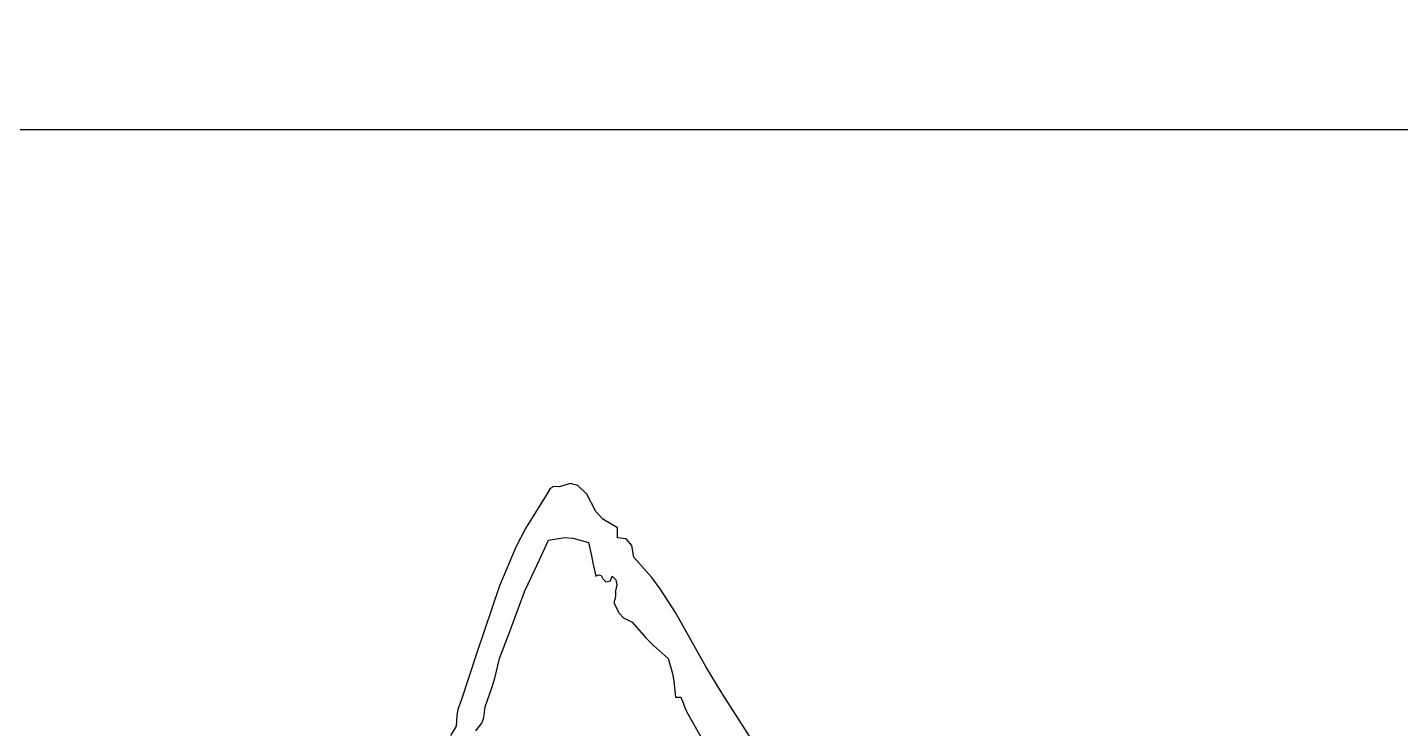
# Model space of a CAD drawing. Header units: millimetres. Extents: x 684742 to 685648, y 2544795 to 2545581.
# Drawn here: x 685617.53 to 685622.91, y 2545237.44 to 2545240.19 of the extents above; entities that cross this region are included whole.
import ezdxf

# ---------------------------------------------------------------- set-up
doc = ezdxf.new("R2010")
doc.units = ezdxf.units.MM
doc.layers.add('14', color=14, linetype='Continuous')
doc.layers.add('_0', color=7, linetype='Continuous')
doc.layers.add('JT-道路红线', color=7, linetype='Continuous', lineweight=5)

# ---------------------------------------------------------------- blocks, each defined once
blk = doc.blocks.new('dianziq11')
for p, q in [((1207453, -130168), (1207408, -130238)), ((1207498, -130143), (1207453, -130168)), ((1207567, -130147), (1207498, -130143)), ((1207701, -130105), (1207567, -130147)), ((1207794, -130130), (1207701, -130105)), ((1207906, -130238), (1207794, -130130)), ((1207408, -130238), (1207144, -130666)), ((1208022, -130453), (1207906, -130238)), ((1208109, -130548), (1208022, -130453)), ((1207144, -130666), (1207024, -130898)), ((1208290, -130659), (1208109, -130548)), ((1208290, -130707), (1208290, -130659)), ((1207313, -131063), (1207431, -130810)), ((1207431, -130810), (1207629, -130779)), ((1207629, -130779), (1207734, -130785)), ((1207734, -130785), (1207928, -130840)), ((1207928, -130840), (1207965, -131008)), ((1208290, -130731), (1208290, -130707)), ((1208290, -130780), (1208290, -130731)), ((1208398, -130796), (1208290, -130780)), ((1208469, -130879), (1208398, -130796)), ((1207024, -130898), (1206821, -131382)), ((1207965, -131008), (1207983, -131093)), ((1208494, -131021), (1208469, -130879)), ((1208716, -131277), (1208494, -131021)), ((1207137, -131442), (1207255, -131189)), ((1207255, -131189), (1207313, -131063)), ((1207983, -131093), (1208019, -131261)), ((1206821, -131382), (1206627, -131946)), ((1208019, -131261), (1208053, -131243)), ((1208053, -131243), (1208085, -131253)), ((1208085, -131253), (1208109, -131292)), ((1208109, -131292), (1208144, -131332)), ((1208144, -131332), (1208202, -131316)), ((1208202, -131316), (1208222, -131261)), ((1208222, -131261), (1208268, -131307)), ((1208283, -131369), (1208267, -131442)), ((1208268, -131307), (1208283, -131369)), ((1208821, -131417), (1208716, -131277)), ((1207011, -131779), (1207137, -131442)), ((1208261, -131535), (1208245, -131593)), ((1208266, -131504), (1208261, -131535)), ((1208267, -131442), (1208266, -131504)), ((1209013, -131713), (1208821, -131417)), ((1208245, -131593), (1208309, -131721)), ((1208309, -131721), (1208363, -131779)), ((1209396, -132392), (1209013, -131713)), ((1206947, -131948), (1207011, -131779)), ((1208363, -131779), (1208471, -131834)), ((1208471, -131834), (1208644, -132028)), ((1206627, -131946), (1206532, -132229)), ((1206821, -132285), (1206947, -131948)), ((1208644, -132028), (1208735, -132119)), ((1206532, -132229), (1206346, -132797)), ((1208735, -132119), (1208923, -132285)), ((1206760, -132532), (1206821, -132285)), ((1208923, -132285), (1208974, -132472)), ((1209595, -132724), (1209396, -132392)), ((1206723, -132653), (1206760, -132532)), ((1208974, -132472), (1208992, -132570)), ((1208992, -132570), (1209013, -132767)), ((1206640, -132888), (1206723, -132653)), ((1210008, -133369), (1209595, -132724)), ((1206301, -132921), (1206287, -132992)), ((1206346, -132797), (1206301, -132921)), ((1206625, -133021), (1206640, -132888)), ((1209013, -132767), (1209041, -132767)), ((1209041, -132767), (1209054, -132767)), ((1209054, -132767), (1209081, -132767)), ((1209081, -132767), (1209108, -132839)), ((1209108, -132839), (1209122, -132876)), ((1209122, -132876), (1209149, -132948)), ((1206287, -132992), (1206278, -133129)), ((1206527, -133189), (1206598, -133093)), ((1206598, -133093), (1206625, -133021)), ((1209149, -132948), (1209362, -133321)), ((1206278, -133129), (1206208, -133245))]:
    blk.add_line(p, q)
blk = doc.blocks.new('图框')
at = {"layer": '14', "color": 14}
blk.add_line((97702.3, -87130.7), (121299, -87130.7), dxfattribs=at)
at = {"layer": '_0', "xscale": 0.0943866713860022, "yscale": 0.0943866713860022, "zscale": 0.0943866713860022}
blk.add_blockref('dianziq11', (1139.9, -75267), dxfattribs=at)

msp = doc.modelspace()

# ---------------------------------------------------------------- linework, layer by layer
at = {"layer": 'JT-道路红线'}
msp.add_lwpolyline([(685561.564, 2545191.3784, -0.000012), (685525.5533, 2545185.0358, -0.000109), (685523.0872, 2545184.6025, -0.000152), (685520.6222, 2545184.1708, -0.000196), (685518.1581, 2545183.741, -0.000239), (685515.6949, 2545183.3136, -0.000283), (685513.2325, 2545182.8889, -0.000326), (685510.7709, 2545182.4675, -0.00037), (685508.3099, 2545182.0497, -0.000392), (685505.9728, 2545181.6566, -0.000392), (685503.8406, 2545181.3015, -0.000392), (685501.8673, 2545180.9759, -0.000392), (685500.022, 2545180.6745, -0.000392), (685498.2826, 2545180.3931, -0.000392), (685496.6327, 2545180.1289, -0.000392), (685495.0599, 2545179.8796, -0.000392), (685493.5541, 2545179.6433, -0.000392), (685492.1076, 2545179.4186, -0.000392), (685490.7138, 2545179.2043, -0.000392), (685489.3674, 2545178.9995, -0.000392), (685488.0637, 2545178.8033, -0.000392), (685486.7991, 2545178.615, -0.000196), (685486.1803, 2545178.5236, -0.019313), (685425.3147, 2545171.9472, -0.000217)], format="xyb", dxfattribs=at)

# ---------------------------------------------------------------- block references
at = {"xscale": 0.003333333, "yscale": 0.003333333, "zscale": 0.003333333}
msp.add_blockref('图框', (685235.8899, 2545530.2296), dxfattribs=at)

doc.saveas('drawing.dxf')
